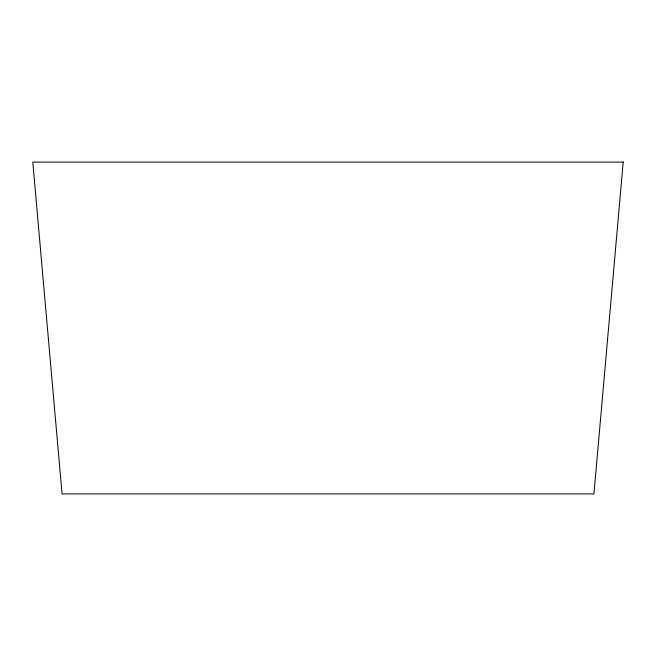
<?xml version="1.0" encoding="UTF-8"?>
<svg xmlns="http://www.w3.org/2000/svg" width="656" height="656" viewBox="0 0 656 656"><rect width="100%" height="100%" fill="white"/><g stroke="black" fill="none" stroke-linecap="round" stroke-linejoin="round"><path stroke-width="0.98" d="M623.2 162.089L593.942 493.911L62.058 493.911L32.8 162.089L623.2 162.089"/></g></svg>
